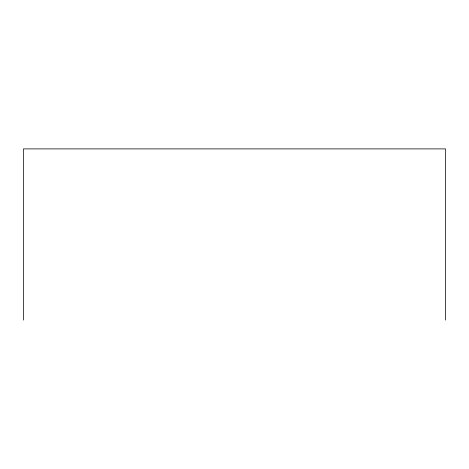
<?xml version="1.0" encoding="UTF-8"?>
<svg xmlns="http://www.w3.org/2000/svg" width="469" height="469" viewBox="0 0 469 469"><rect width="100%" height="100%" fill="white"/><g stroke="black" fill="none" stroke-linecap="round" stroke-linejoin="round"><path stroke-width="0.7" d="M445.55 320.104L445.55 148.896L23.45 148.896L23.45 320.104"/></g></svg>
